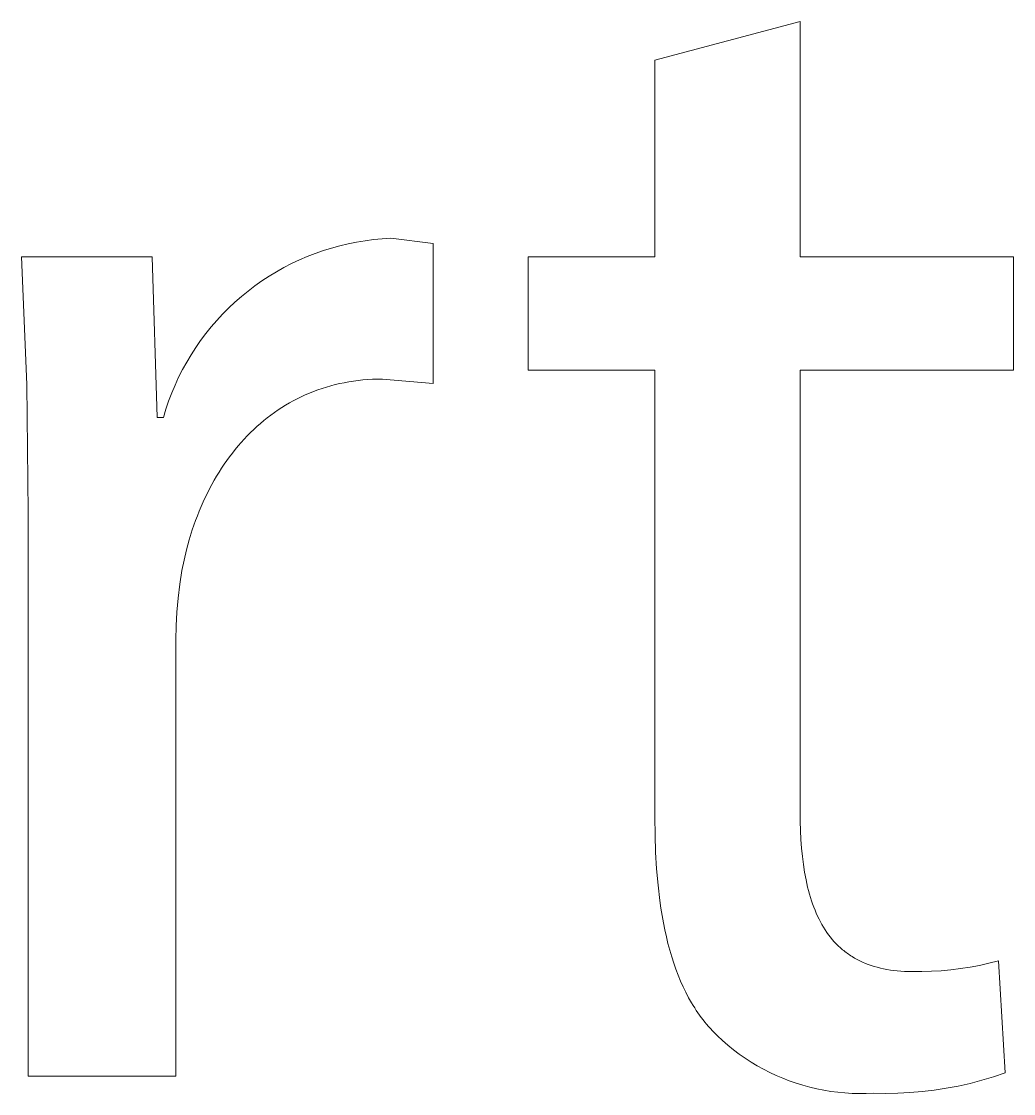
# Model space of a CAD drawing. Header units: millimetres. Extents: x -1283 to 2747, y -259 to 2557.
# Drawn here: x 1708.7 to 1732.34, y -191.59 to -166.04 of the extents above; entities that cross this region are included whole.
import ezdxf

# ---------------------------------------------------------------- set-up
doc = ezdxf.new("R2010")
doc.units = ezdxf.units.MM
doc.header["$MEASUREMENT"] = 0
doc.layers.add('Domyślny', color=7, linetype='Continuous', true_color=0x000000)

msp = doc.modelspace()

# ---------------------------------------------------------------- linework, layer by layer
at = {"layer": 'Domyślny', "color": 18, "lineweight": 15, "true_color": 0x000000}
for p, q in [((1723.796, -166.966), (1727.259, -166.04)), ((1727.259, -166.04), (1727.259, -171.65)), ((1723.796, -171.65), (1723.796, -166.966)), ((1716.089, -171.439), (1716.287, -171.384)), ((1716.287, -171.384), (1716.486, -171.337)), ((1716.486, -171.337), (1716.687, -171.297)), ((1716.687, -171.297), (1716.889, -171.264)), ((1716.889, -171.264), (1717.092, -171.238)), ((1717.092, -171.238), (1717.296, -171.219)), ((1717.296, -171.219), (1717.5, -171.207)), ((1717.5, -171.207), (1718.507, -171.328)), ((1718.507, -171.328), (1718.507, -174.669)), ((1708.827, -174.695), (1708.697, -171.65)), ((1708.697, -171.65), (1711.81, -171.65)), ((1711.81, -171.65), (1711.931, -175.475)), ((1715.322, -171.722), (1715.51, -171.641)), ((1715.51, -171.641), (1715.701, -171.567)), ((1715.701, -171.567), (1715.894, -171.499)), ((1715.894, -171.499), (1716.089, -171.439)), ((1720.776, -174.347), (1720.776, -171.65)), ((1720.776, -171.65), (1723.796, -171.65)), ((1727.259, -171.65), (1732.345, -171.65)), ((1732.345, -171.65), (1732.345, -174.347)), ((1714.776, -172.003), (1714.955, -171.903)), ((1714.955, -171.903), (1715.137, -171.81)), ((1715.137, -171.81), (1715.322, -171.722)), ((1714.43, -172.222), (1714.601, -172.11)), ((1714.601, -172.11), (1714.776, -172.003)), ((1714.099, -172.464), (1714.262, -172.34)), ((1714.262, -172.34), (1714.43, -172.222)), ((1713.786, -172.728), (1713.941, -172.593)), ((1713.941, -172.593), (1714.099, -172.464)), ((1713.493, -173.013), (1713.637, -172.868)), ((1713.637, -172.868), (1713.786, -172.728)), ((1713.22, -173.318), (1713.354, -173.164)), ((1713.354, -173.164), (1713.493, -173.013)), ((1713.091, -173.478), (1713.22, -173.318)), ((1712.851, -173.81), (1712.968, -173.642)), ((1712.968, -173.642), (1713.091, -173.478)), ((1712.635, -174.157), (1712.74, -173.982)), ((1712.74, -173.982), (1712.851, -173.81)), ((1712.536, -174.337), (1712.635, -174.157)), ((1712.444, -174.519), (1712.536, -174.337)), ((1723.796, -174.347), (1720.776, -174.347)), ((1723.796, -185.003), (1723.796, -174.347)), ((1732.345, -174.347), (1727.259, -174.347)), ((1727.259, -174.347), (1727.259, -184.882)), ((1708.858, -177.743), (1708.827, -174.695)), ((1712.278, -174.894), (1712.357, -174.705)), ((1712.357, -174.705), (1712.444, -174.519)), ((1716.069, -174.723), (1715.965, -174.753)), ((1716.175, -174.695), (1716.069, -174.723)), ((1716.282, -174.67), (1716.175, -174.695)), ((1716.39, -174.648), (1716.282, -174.67)), ((1716.5, -174.628), (1716.39, -174.648)), ((1716.61, -174.611), (1716.5, -174.628)), ((1716.722, -174.596), (1716.61, -174.611)), ((1716.835, -174.584), (1716.722, -174.596)), ((1716.949, -174.574), (1716.835, -174.584)), ((1717.065, -174.567), (1716.949, -174.574)), ((1717.181, -174.563), (1717.065, -174.567)), ((1717.299, -174.562), (1717.181, -174.563)), ((1718.507, -174.669), (1717.299, -174.562)), ((1712.205, -175.085), (1712.278, -174.894)), ((1715.365, -174.984), (1715.27, -175.031)), ((1715.462, -174.94), (1715.365, -174.984)), ((1715.56, -174.897), (1715.462, -174.94)), ((1715.659, -174.858), (1715.56, -174.897)), ((1715.76, -174.82), (1715.659, -174.858)), ((1715.862, -174.786), (1715.76, -174.82)), ((1715.965, -174.753), (1715.862, -174.786)), ((1712.138, -175.279), (1712.205, -175.085)), ((1714.902, -175.24), (1714.813, -175.298)), ((1714.992, -175.184), (1714.902, -175.24)), ((1715.083, -175.131), (1714.992, -175.184)), ((1715.176, -175.08), (1715.083, -175.131)), ((1715.27, -175.031), (1715.176, -175.08)), ((1711.931, -175.475), (1712.079, -175.475)), ((1712.079, -175.475), (1712.138, -175.279)), ((1714.556, -175.485), (1714.473, -175.551)), ((1714.64, -175.42), (1714.556, -175.485)), ((1714.726, -175.358), (1714.64, -175.42)), ((1714.813, -175.298), (1714.726, -175.358)), ((1714.233, -175.762), (1714.155, -175.837)), ((1714.311, -175.69), (1714.233, -175.762)), ((1714.391, -175.619), (1714.311, -175.69)), ((1714.473, -175.551), (1714.391, -175.619)), ((1714.005, -175.992), (1713.933, -176.072)), ((1714.08, -175.913), (1714.005, -175.992)), ((1714.155, -175.837), (1714.08, -175.913)), ((1713.792, -176.238), (1713.724, -176.324)), ((1713.862, -176.154), (1713.792, -176.238)), ((1713.933, -176.072), (1713.862, -176.154)), ((1713.592, -176.502), (1713.528, -176.593)), ((1713.657, -176.412), (1713.592, -176.502)), ((1713.724, -176.324), (1713.657, -176.412)), ((1713.406, -176.781), (1713.347, -176.877)), ((1713.466, -176.686), (1713.406, -176.781)), ((1713.528, -176.593), (1713.466, -176.686)), ((1713.29, -176.975), (1713.235, -177.075)), ((1713.347, -176.877), (1713.29, -176.975)), ((1713.128, -177.28), (1713.078, -177.384)), ((1713.181, -177.177), (1713.128, -177.28)), ((1713.235, -177.075), (1713.181, -177.177)), ((1713.029, -177.49), (1712.981, -177.598)), ((1713.078, -177.384), (1713.029, -177.49)), ((1708.858, -191.177), (1708.858, -177.743)), ((1712.935, -177.707), (1712.891, -177.818)), ((1712.981, -177.598), (1712.935, -177.707)), ((1712.849, -177.93), (1712.77, -178.158)), ((1712.891, -177.818), (1712.849, -177.93)), ((1712.77, -178.158), (1712.697, -178.392)), ((1712.697, -178.392), (1712.631, -178.631)), ((1712.631, -178.631), (1712.573, -178.876)), ((1712.573, -178.876), (1712.521, -179.125)), ((1712.521, -179.125), (1712.473, -179.453)), ((1712.473, -179.453), (1712.434, -179.783)), ((1712.434, -179.783), (1712.404, -180.113)), ((1712.404, -180.113), (1712.384, -180.444)), ((1712.384, -180.444), (1712.374, -180.776)), ((1712.374, -180.776), (1712.374, -191.177)), ((1727.259, -184.882), (1727.261, -185.106)), ((1723.8, -185.427), (1723.796, -185.003)), ((1727.261, -185.106), (1727.267, -185.323)), ((1723.814, -185.838), (1723.8, -185.427)), ((1727.267, -185.323), (1727.277, -185.534)), ((1727.277, -185.534), (1727.292, -185.739)), ((1723.837, -186.235), (1723.814, -185.838)), ((1727.292, -185.739), (1727.312, -185.938)), ((1727.312, -185.938), (1727.336, -186.13)), ((1723.87, -186.619), (1723.837, -186.235)), ((1727.336, -186.13), (1727.365, -186.316)), ((1727.365, -186.316), (1727.398, -186.495)), ((1727.398, -186.495), (1727.417, -186.582)), ((1723.913, -186.989), (1723.87, -186.619)), ((1727.417, -186.582), (1727.437, -186.668)), ((1727.437, -186.668), (1727.458, -186.751)), ((1727.458, -186.751), (1727.481, -186.834)), ((1723.939, -187.169), (1723.913, -186.989)), ((1727.481, -186.834), (1727.504, -186.914)), ((1727.504, -186.914), (1727.529, -186.993)), ((1727.529, -186.993), (1727.556, -187.07)), ((1723.967, -187.345), (1723.939, -187.169)), ((1727.556, -187.07), (1727.583, -187.146)), ((1727.583, -187.146), (1727.612, -187.219)), ((1727.612, -187.219), (1727.643, -187.291)), ((1723.998, -187.518), (1723.967, -187.345)), ((1724.032, -187.687), (1723.998, -187.518)), ((1727.643, -187.291), (1727.674, -187.362)), ((1727.674, -187.362), (1727.708, -187.43)), ((1727.708, -187.43), (1727.742, -187.497)), ((1727.742, -187.497), (1727.778, -187.562)), ((1724.069, -187.852), (1724.032, -187.687)), ((1727.778, -187.562), (1727.815, -187.626)), ((1727.815, -187.626), (1727.854, -187.687)), ((1727.854, -187.687), (1727.894, -187.747)), ((1727.894, -187.747), (1727.936, -187.805)), ((1724.108, -188.014), (1724.069, -187.852)), ((1724.15, -188.173), (1724.108, -188.014)), ((1727.936, -187.805), (1727.979, -187.861)), ((1727.979, -187.861), (1728.024, -187.916)), ((1728.024, -187.916), (1728.07, -187.969)), ((1728.07, -187.969), (1728.117, -188.019)), ((1728.117, -188.019), (1728.167, -188.068)), ((1724.196, -188.327), (1724.15, -188.173)), ((1728.167, -188.068), (1728.217, -188.116)), ((1728.217, -188.116), (1728.269, -188.161)), ((1728.269, -188.161), (1728.296, -188.183)), ((1728.296, -188.183), (1728.323, -188.205)), ((1728.323, -188.205), (1728.351, -188.226)), ((1728.351, -188.226), (1728.379, -188.246)), ((1728.379, -188.246), (1728.407, -188.266)), ((1728.407, -188.266), (1728.436, -188.286)), ((1728.436, -188.286), (1728.465, -188.305)), ((1724.244, -188.478), (1724.196, -188.327)), ((1724.295, -188.625), (1724.244, -188.478)), ((1728.465, -188.305), (1728.494, -188.324)), ((1728.494, -188.324), (1728.554, -188.36)), ((1728.554, -188.36), (1728.616, -188.394)), ((1728.616, -188.394), (1728.68, -188.427)), ((1728.68, -188.427), (1728.745, -188.457)), ((1728.745, -188.457), (1728.812, -188.486)), ((1728.812, -188.486), (1728.88, -188.512)), ((1728.88, -188.512), (1728.95, -188.537)), ((1728.95, -188.537), (1729.022, -188.56)), ((1731.307, -188.576), (1731.534, -188.533)), ((1731.534, -188.533), (1731.759, -188.483)), ((1731.759, -188.483), (1731.983, -188.425)), ((1731.983, -188.425), (1732.144, -191.096)), ((1724.35, -188.769), (1724.295, -188.625)), ((1724.407, -188.908), (1724.35, -188.769)), ((1729.022, -188.56), (1729.096, -188.58)), ((1729.096, -188.58), (1729.171, -188.599)), ((1729.171, -188.599), (1729.248, -188.616)), ((1729.248, -188.616), (1729.327, -188.631)), ((1729.327, -188.631), (1729.408, -188.644)), ((1729.408, -188.644), (1729.49, -188.655)), ((1729.49, -188.655), (1729.574, -188.664)), ((1729.574, -188.664), (1729.66, -188.671)), ((1729.66, -188.671), (1729.748, -188.676)), ((1729.748, -188.676), (1729.838, -188.679)), ((1729.838, -188.679), (1729.929, -188.68)), ((1729.929, -188.68), (1730.16, -188.681)), ((1730.16, -188.681), (1730.391, -188.675)), ((1730.391, -188.675), (1730.621, -188.661)), ((1730.621, -188.661), (1730.85, -188.64)), ((1730.85, -188.64), (1731.079, -188.612)), ((1731.079, -188.612), (1731.307, -188.576)), ((1724.468, -189.044), (1724.407, -188.908)), ((1724.532, -189.176), (1724.468, -189.044)), ((1724.599, -189.304), (1724.532, -189.176)), ((1724.67, -189.428), (1724.599, -189.304)), ((1724.706, -189.489), (1724.67, -189.428)), ((1724.744, -189.548), (1724.706, -189.489)), ((1724.782, -189.607), (1724.744, -189.548)), ((1724.821, -189.665), (1724.782, -189.607)), ((1724.861, -189.721), (1724.821, -189.665)), ((1724.902, -189.777), (1724.861, -189.721)), ((1724.943, -189.831), (1724.902, -189.777)), ((1724.986, -189.885), (1724.943, -189.831)), ((1725.029, -189.938), (1724.986, -189.885)), ((1725.074, -189.989), (1725.029, -189.938)), ((1725.119, -190.04), (1725.074, -189.989)), ((1725.165, -190.09), (1725.119, -190.04)), ((1725.285, -190.21), (1725.165, -190.09)), ((1725.409, -190.325), (1725.285, -190.21)), ((1725.538, -190.437), (1725.409, -190.325)), ((1725.67, -190.544), (1725.538, -190.437)), ((1725.805, -190.646), (1725.67, -190.544)), ((1725.944, -190.744), (1725.805, -190.646)), ((1726.087, -190.837), (1725.944, -190.744)), ((1726.232, -190.924), (1726.087, -190.837)), ((1726.381, -191.007), (1726.232, -190.924)), ((1726.532, -191.085), (1726.381, -191.007)), ((1726.686, -191.157), (1726.532, -191.085)), ((1732.144, -191.096), (1731.868, -191.189)), ((1712.374, -191.177), (1708.858, -191.177)), ((1726.842, -191.224), (1726.686, -191.157)), ((1727, -191.285), (1726.842, -191.224)), ((1727.161, -191.341), (1727, -191.285)), ((1727.323, -191.392), (1727.161, -191.341)), ((1731.309, -191.346), (1731.025, -191.409)), ((1731.59, -191.272), (1731.309, -191.346)), ((1731.868, -191.189), (1731.59, -191.272)), ((1727.487, -191.436), (1727.323, -191.392)), ((1727.652, -191.475), (1727.487, -191.436)), ((1727.819, -191.509), (1727.652, -191.475)), ((1727.986, -191.536), (1727.819, -191.509)), ((1728.155, -191.558), (1727.986, -191.536)), ((1728.324, -191.574), (1728.155, -191.558)), ((1728.494, -191.584), (1728.324, -191.574)), ((1728.664, -191.588), (1728.494, -191.584)), ((1728.833, -191.587), (1728.664, -191.588)), ((1729.003, -191.579), (1728.833, -191.587)), ((1729.294, -191.585), (1729.003, -191.579)), ((1729.584, -191.581), (1729.294, -191.585)), ((1729.874, -191.566), (1729.584, -191.581)), ((1730.164, -191.542), (1729.874, -191.566)), ((1730.453, -191.508), (1730.164, -191.542)), ((1730.74, -191.463), (1730.453, -191.508)), ((1731.025, -191.409), (1730.74, -191.463))]:
    msp.add_line(p, q, dxfattribs=at)

doc.saveas('drawing.dxf')
